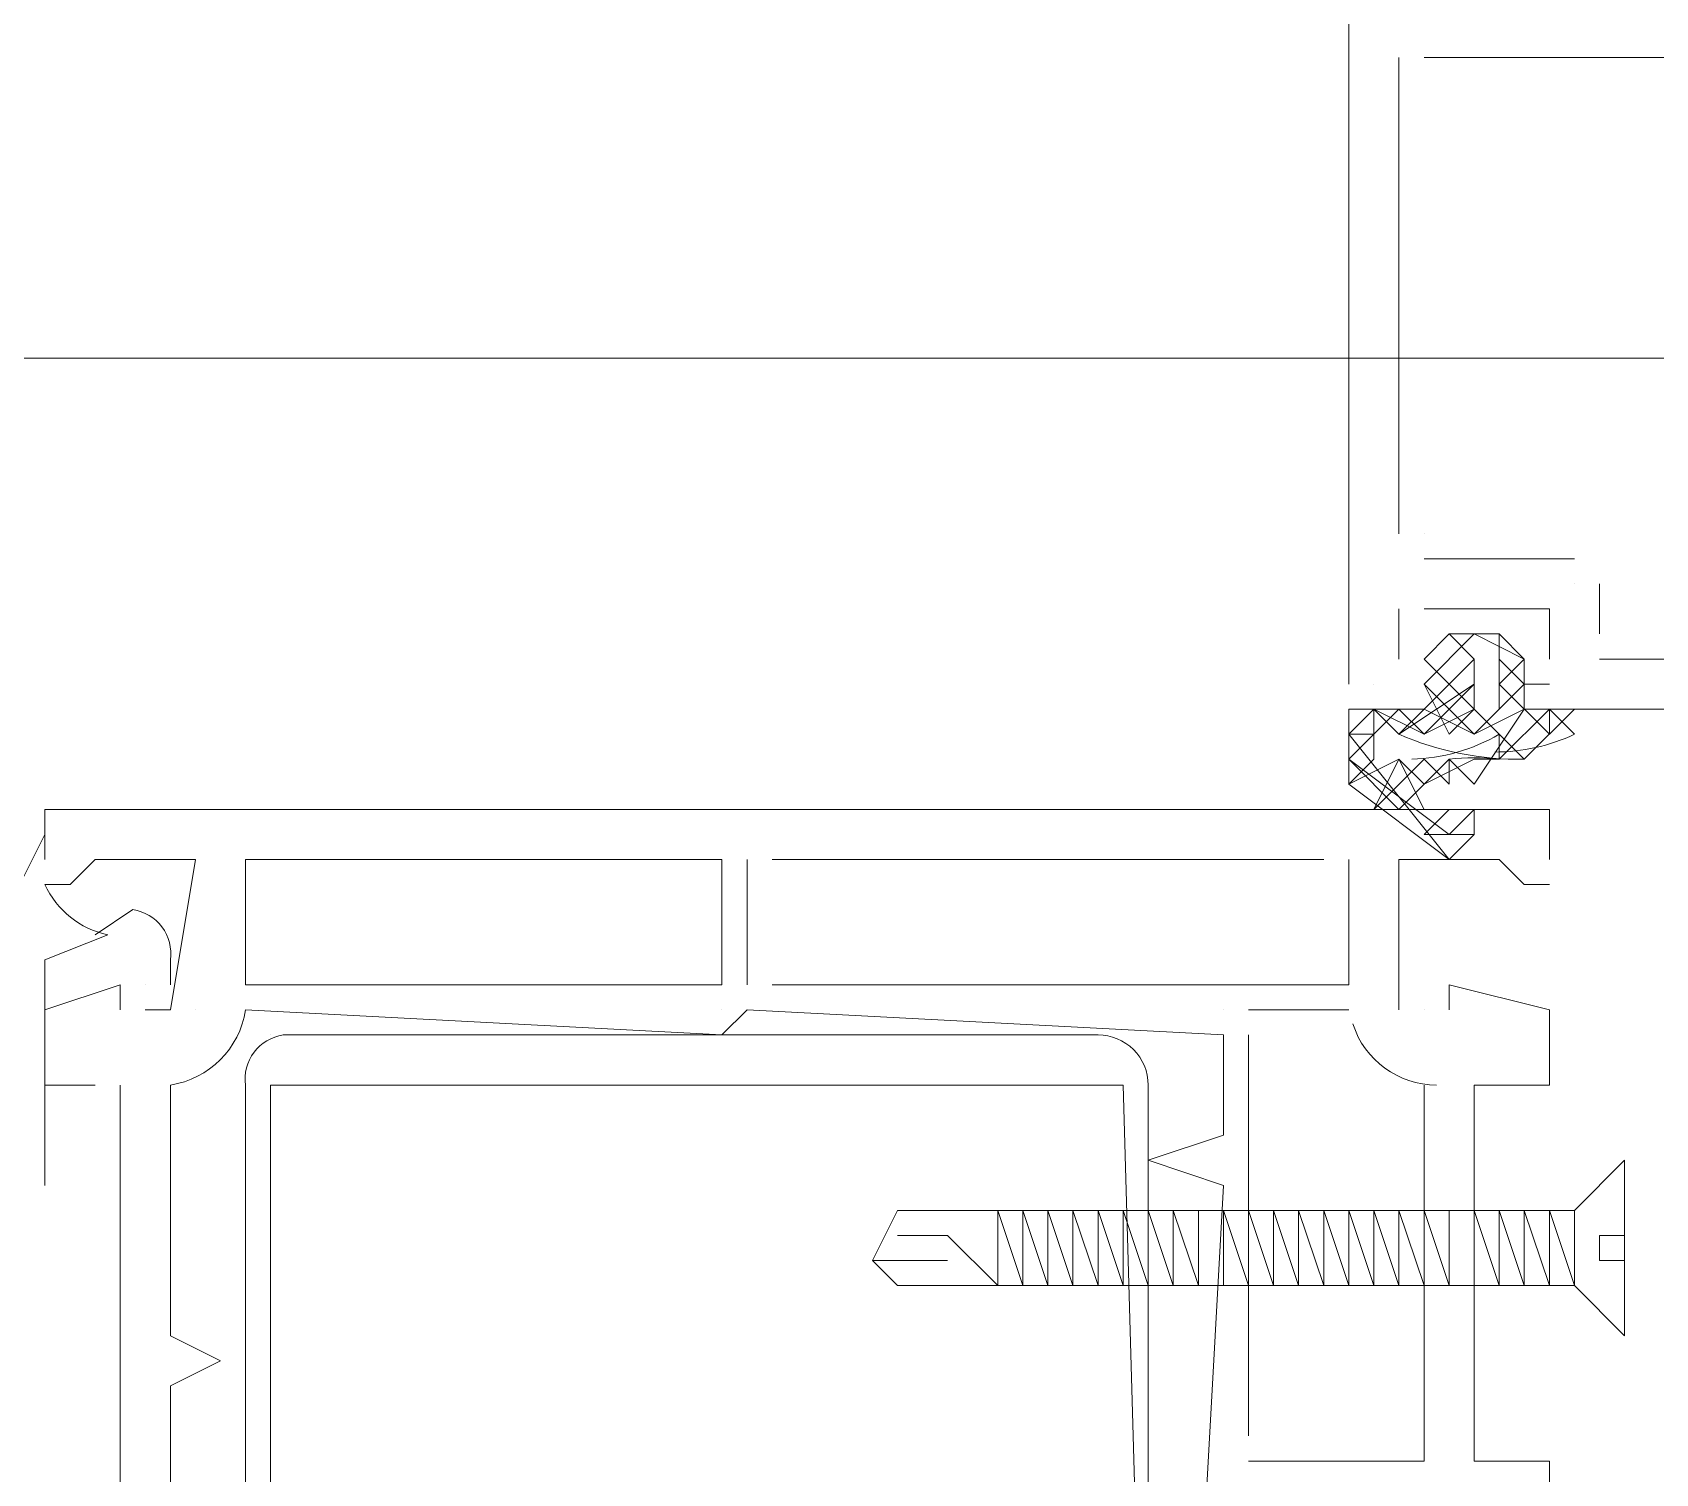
# Model space of a CAD drawing. Header units: millimetres. Extents: x 906 to 41302, y 848 to 28850.
# Drawn here: x 30479.5 to 30548, y 20613.7 to 20674.6 of the extents above; entities that cross this region are included whole.
import ezdxf

# ---------------------------------------------------------------- set-up
doc = ezdxf.new("R2010")
doc.units = ezdxf.units.MM
doc.layers.add('PDF_X-단위세대$및$주동평면도$A-DOOR', color=7, linetype='Continuous')
doc.layers.add('PDF_X-단위세대$및$주동평면도$A-ST-AXIS-CEN', color=7, linetype='Continuous')

msp = doc.modelspace()

# ---------------------------------------------------------------- linework, layer by layer
at = {"layer": 'PDF_X-단위세대$및$주동평면도$A-DOOR', "lineweight": 9}
msp.add_lwpolyline([(30535.053, 20647.038), (30535.053, 20698.896), (30541.474, 20728.822, -0.364335), (30545.636, 20731.705), (30599.611, 20731.705), (30600.669, 20731.705), (30600.669, 20730.646), (30600.669, 20717.946)], format="xyb", dxfattribs=at)
for points in [[(30537.169, 20653.388), (30537.169, 20673.496)], [(30537.169, 20673.496), (30537.169, 20673.496)], [(30597.494, 20673.496), (30538.228, 20673.496)], [(30538.228, 20673.496), (30538.228, 20673.496)], [(30537.169, 20653.388), (30537.169, 20653.388)], [(30538.228, 20653.388), (30538.228, 20653.388)], [(30544.578, 20652.33), (30538.228, 20652.33)], [(30538.228, 20652.33), (30538.228, 20652.33)], [(30544.578, 20652.33), (30544.578, 20652.33)], [(30544.578, 20651.271), (30544.578, 20651.271)], [(30545.636, 20651.271), (30545.636, 20649.155)], [(30545.636, 20651.271), (30545.636, 20651.271)], [(30537.169, 20650.213), (30537.169, 20648.096)], [(30537.169, 20650.213), (30537.169, 20650.213)], [(30538.228, 20650.213), (30543.519, 20650.213), (30543.519, 20648.096)], [(30538.228, 20650.213), (30538.228, 20650.213)], [(30543.519, 20650.213), (30543.519, 20650.213)], [(30545.636, 20649.155), (30545.636, 20649.155)], [(30537.169, 20648.096), (30537.169, 20648.096)], [(30538.228, 20648.096), (30538.228, 20648.096)], [(30543.519, 20648.096), (30543.519, 20648.096)], [(30597.494, 20648.096), (30545.636, 20648.096)], [(30545.636, 20648.096), (30545.636, 20648.096)], [(30535.053, 20647.038), (30535.053, 20647.038)], [(30536.111, 20647.038), (30536.111, 20647.038)], [(30538.228, 20647.038), (30538.228, 20647.038)], [(30538.228, 20647.038), (30538.228, 20647.038)], [(30538.228, 20647.038), (30538.228, 20647.038)], [(30539.286, 20647.038), (30539.286, 20647.038)], [(30543.519, 20647.038), (30542.461, 20647.038)], [(30542.461, 20647.038), (30542.461, 20647.038)], [(30543.519, 20647.038), (30543.519, 20647.038)], [(30538.228, 20645.98), (30536.111, 20645.98)], [(30536.111, 20645.98), (30536.111, 20645.98)], [(30538.228, 20645.98), (30538.228, 20645.98)], [(30556.219, 20603.646), (30558.336, 20603.646), (30558.336, 20645.98), (30543.519, 20645.98)], [(30543.519, 20645.98), (30543.519, 20645.98)]]:
    msp.add_lwpolyline(points, dxfattribs=at)
at = {"layer": 'PDF_X-단위세대$및$주동평면도$A-DOOR', "lineweight": 5}
for points in [[(30535.053, 20644.921), (30536.111, 20644.921), (30536.111, 20645.98), (30538.228, 20644.921), (30540.344, 20645.98), (30540.344, 20648.096), (30539.286, 20647.038), (30538.228, 20645.98), (30536.111, 20645.98), (30537.169, 20644.921, 0.108399), (30542.461, 20643.863), (30540.344, 20645.98), (30539.286, 20644.921), (30538.228, 20647.038), (30540.344, 20644.921), (30538.228, 20645.98), (30537.169, 20644.921), (30540.344, 20647.038), (30538.228, 20644.921), (30537.169, 20645.98), (30535.053, 20643.863), (30536.111, 20644.921), (30536.111, 20643.863), (30535.053, 20642.805), (30537.169, 20643.863), (30536.111, 20641.746), (30538.228, 20643.863), (30539.286, 20642.805), (30539.286, 20643.863), (30540.344, 20642.805), (30542.461, 20645.98), (30540.344, 20644.921), (30542.461, 20647.038), (30541.403, 20645.98), (30541.403, 20648.096), (30541.403, 20649.155), (30540.344, 20649.155), (30539.286, 20649.155), (30540.344, 20648.096), (30539.286, 20649.155), (30538.228, 20648.096), (30539.286, 20649.155), (30541.403, 20649.155), (30542.461, 20648.096), (30542.461, 20647.038), (30542.461, 20645.98), (30543.519, 20645.98), (30541.403, 20643.863), (30540.344, 20643.863), (30538.228, 20642.805), (30537.169, 20643.863), (30538.228, 20641.746), (30537.169, 20641.746), (30535.053, 20643.863), (30539.286, 20640.688), (30540.344, 20640.688)], [(30538.228, 20648.096), (30539.286, 20647.038), (30542.461, 20643.863), (30544.578, 20645.98), (30543.519, 20644.921), (30543.519, 20645.98), (30544.578, 20644.921, -0.1117), (30541.216, 20644.168)], [(30539.286, 20639.63), (30535.053, 20644.921), (30536.111, 20645.98), (30535.053, 20645.98), (30535.053, 20642.805), (30539.286, 20639.63), (30540.344, 20640.688), (30540.344, 20641.746), (30539.286, 20640.688), (30538.228, 20640.688), (30539.286, 20641.746), (30538.228, 20641.746), (30537.169, 20641.746), (30539.286, 20643.863, -0.054724), (30541.403, 20643.863), (30541.403, 20644.921, -0.124775), (30537.709, 20643.863)], [(30480.019, 20625.871), (30480.019, 20634.338), (30480.019, 20635.396), (30482.665, 20636.455, -0.238117), (30480.019, 20638.571), (30481.078, 20638.571), (30482.136, 20639.63), (30486.369, 20639.63), (30485.311, 20633.28), (30484.253, 20633.28)], [(30482.136, 20636.455), (30483.723, 20637.513, -0.414215), (30485.311, 20635.396), (30485.311, 20634.338)], [(30496.953, 20588.83), (30487.428, 20588.83, 0.21556), (30485.311, 20594.121), (30485.311, 20600.471), (30487.428, 20601.53), (30485.311, 20602.588), (30485.311, 20617.405), (30487.428, 20618.463), (30485.311, 20619.521), (30485.311, 20630.105, 0.326664), (30488.486, 20633.28), (30508.594, 20632.221), (30509.653, 20633.28), (30529.761, 20632.221), (30529.761, 20627.988), (30526.586, 20626.93), (30529.761, 20625.871), (30528.703, 20606.821), (30526.586, 20605.763), (30528.703, 20602.588), (30528.703, 20605.763), (30528.703, 20602.588), (30527.644, 20605.763)], [(30483.194, 20630.105), (30483.194, 20613.171), (30483.194, 20612.113), (30483.194, 20594.121, 0.174777), (30484.54, 20592.391, -0.515162), (30483.18, 20586.005, -0.217671), (30481.589, 20585.883)]]:
    msp.add_lwpolyline(points, format="xyb", dxfattribs=at)
for points in [[(30542.461, 20647.038), (30541.403, 20648.096), (30541.403, 20649.155), (30542.461, 20648.096), (30540.344, 20649.155), (30538.228, 20647.038), (30539.286, 20648.096)], [(30539.286, 20649.155), (30539.286, 20649.155)], [(30540.344, 20649.155), (30540.344, 20649.155)], [(30541.403, 20649.155), (30541.403, 20649.155)], [(30538.228, 20648.096), (30538.228, 20648.096)], [(30538.228, 20648.096), (30538.228, 20648.096)], [(30539.286, 20648.096), (30539.286, 20648.096)], [(30540.344, 20648.096), (30540.344, 20648.096)], [(30541.403, 20648.096), (30541.403, 20648.096)], [(30541.403, 20647.038), (30543.519, 20644.921), (30541.403, 20647.038), (30542.461, 20648.096)], [(30542.461, 20648.096), (30542.461, 20648.096)], [(30542.461, 20648.096), (30542.461, 20648.096)], [(30542.461, 20648.096), (30542.461, 20648.096)], [(30538.228, 20647.038), (30538.228, 20647.038)], [(30539.286, 20647.038), (30539.286, 20647.038)], [(30542.461, 20647.038), (30542.461, 20647.038)], [(30542.461, 20647.038), (30542.461, 20647.038)], [(30543.519, 20647.038), (30543.519, 20647.038)], [(30535.053, 20645.98), (30535.053, 20645.98)], [(30536.111, 20645.98), (30536.111, 20645.98)], [(30538.228, 20645.98), (30538.228, 20645.98)], [(30540.344, 20645.98), (30540.344, 20645.98)], [(30541.403, 20645.98), (30541.403, 20645.98)], [(30542.461, 20645.98), (30542.461, 20645.98)], [(30543.519, 20645.98), (30543.519, 20645.98)], [(30544.578, 20645.98), (30544.578, 20645.98)], [(30544.578, 20645.98), (30544.578, 20645.98)], [(30544.578, 20645.98), (30544.578, 20645.98)], [(30536.111, 20644.921), (30536.111, 20644.921)], [(30537.169, 20644.921), (30537.169, 20644.921)], [(30537.169, 20644.921), (30537.169, 20644.921)], [(30541.403, 20644.921), (30541.403, 20644.921)], [(30536.111, 20643.863), (30536.111, 20643.863)], [(30537.169, 20643.863), (30537.169, 20643.863)], [(30537.169, 20643.863), (30537.169, 20643.863)], [(30540.344, 20643.863), (30540.344, 20643.863)], [(30540.344, 20643.863), (30540.344, 20643.863)], [(30535.053, 20642.805), (30535.053, 20642.805)], [(30535.053, 20642.805), (30535.053, 20642.805)], [(30480.019, 20639.63), (30480.019, 20641.746), (30543.519, 20641.746), (30543.519, 20639.63)], [(30480.019, 20641.746), (30480.019, 20641.746)], [(30538.228, 20641.746), (30538.228, 20641.746)], [(30539.286, 20641.746), (30539.286, 20641.746)], [(30543.519, 20641.746), (30543.519, 20641.746)], [(30478.961, 20638.571), (30480.019, 20640.688)], [(30480.019, 20640.688), (30480.019, 20640.688)], [(30539.286, 20640.688), (30539.286, 20640.688)], [(30540.344, 20640.688), (30540.344, 20640.688)], [(30480.019, 20639.63), (30480.019, 20639.63)], [(30482.136, 20639.63), (30482.136, 20639.63)], [(30485.311, 20639.63), (30485.311, 20639.63)], [(30486.369, 20639.63), (30486.369, 20639.63)], [(30488.486, 20639.63), (30488.486, 20639.63)], [(30508.594, 20639.63), (30508.594, 20639.63)], [(30509.653, 20634.338), (30509.653, 20639.63)], [(30509.653, 20639.63), (30509.653, 20639.63)], [(30533.994, 20639.63), (30510.711, 20639.63)], [(30535.053, 20639.63), (30535.053, 20634.338), (30510.711, 20634.338)], [(30510.711, 20639.63), (30510.711, 20639.63)], [(30533.994, 20639.63), (30533.994, 20639.63)], [(30535.053, 20639.63), (30535.053, 20639.63)], [(30537.169, 20633.28), (30537.169, 20639.63), (30541.403, 20639.63), (30542.461, 20638.571), (30543.519, 20638.571)], [(30537.169, 20639.63), (30537.169, 20639.63)], [(30539.286, 20639.63), (30539.286, 20639.63)], [(30541.403, 20639.63), (30541.403, 20639.63)], [(30543.519, 20639.63), (30543.519, 20639.63)], [(30480.019, 20638.571), (30480.019, 20638.571)], [(30480.019, 20638.571), (30480.019, 20638.571)], [(30480.019, 20638.571), (30480.019, 20638.571)], [(30481.078, 20638.571), (30481.078, 20638.571)], [(30542.461, 20638.571), (30542.461, 20638.571)], [(30543.519, 20638.571), (30543.519, 20638.571)], [(30483.194, 20633.28), (30483.194, 20634.338), (30480.019, 20633.28), (30480.019, 20630.105), (30482.136, 20630.105)], [(30483.194, 20634.338), (30483.194, 20634.338)], [(30483.194, 20634.338), (30483.194, 20634.338)], [(30483.194, 20634.338), (30483.194, 20634.338)], [(30484.253, 20634.338), (30484.253, 20634.338)], [(30488.486, 20634.338), (30488.486, 20634.338)], [(30508.594, 20634.338), (30508.594, 20634.338)], [(30509.653, 20634.338), (30509.653, 20634.338)], [(30510.711, 20634.338), (30510.711, 20634.338)], [(30535.053, 20634.338), (30535.053, 20634.338)], [(30539.286, 20612.113), (30539.286, 20609.996), (30541.403, 20609.996), (30541.403, 20612.113), (30543.519, 20612.113), (30543.519, 20614.23), (30540.344, 20614.23), (30540.344, 20630.105), (30543.519, 20630.105), (30543.519, 20633.28), (30539.286, 20634.338), (30539.286, 20633.28)], [(30539.286, 20634.338), (30539.286, 20634.338)], [(30480.019, 20633.28), (30480.019, 20633.28)], [(30483.194, 20633.28), (30483.194, 20633.28)], [(30484.253, 20633.28), (30484.253, 20633.28)], [(30485.311, 20633.28), (30485.311, 20633.28)], [(30486.369, 20633.28), (30486.369, 20633.28)], [(30488.486, 20633.28), (30488.486, 20633.28)], [(30508.594, 20633.28), (30508.594, 20633.28)], [(30509.653, 20633.28), (30509.653, 20633.28)], [(30529.761, 20633.28), (30529.761, 20633.28)], [(30530.819, 20633.28), (30535.053, 20633.28)], [(30530.819, 20633.28), (30530.819, 20633.28)], [(30535.053, 20633.28), (30535.053, 20633.28)], [(30537.169, 20633.28), (30537.169, 20633.28)], [(30538.228, 20633.28), (30538.228, 20633.28)], [(30538.228, 20633.28), (30538.228, 20633.28)], [(30539.286, 20633.28), (30539.286, 20633.28)], [(30543.519, 20633.28), (30543.519, 20633.28)], [(30489.544, 20632.221), (30489.544, 20632.221)], [(30508.594, 20632.221), (30508.594, 20632.221)], [(30509.653, 20632.221), (30509.653, 20632.221)], [(30524.469, 20632.221), (30524.469, 20632.221)], [(30529.761, 20632.221), (30529.761, 20632.221)], [(30530.819, 20632.221), (30530.819, 20615.288)], [(30530.819, 20632.221), (30530.819, 20632.221)], [(30480.019, 20630.105), (30480.019, 20630.105)], [(30482.136, 20630.105), (30482.136, 20630.105)], [(30483.194, 20630.105), (30483.194, 20630.105)], [(30485.311, 20630.105), (30485.311, 20630.105)], [(30488.486, 20630.105), (30488.486, 20630.105)], [(30489.544, 20630.105), (30489.544, 20630.105)], [(30524.469, 20630.105), (30524.469, 20630.105)], [(30525.528, 20630.105), (30525.528, 20630.105)], [(30526.586, 20630.105), (30526.586, 20630.105)], [(30538.228, 20630.105), (30538.228, 20614.23), (30530.819, 20614.23)], [(30538.228, 20630.105), (30538.228, 20630.105)], [(30540.344, 20630.105), (30540.344, 20630.105)], [(30543.519, 20630.105), (30543.519, 20630.105)], [(30529.761, 20627.988), (30529.761, 20627.988)], [(30526.586, 20626.93), (30526.586, 20626.93)], [(30540.344, 20624.813), (30541.403, 20624.813), (30542.461, 20624.813), (30543.519, 20624.813), (30544.578, 20624.813), (30546.694, 20626.93), (30546.694, 20619.521), (30544.578, 20621.638), (30544.578, 20624.813), (30544.578, 20623.755)], [(30529.761, 20625.871), (30529.761, 20625.871)], [(30516.003, 20624.813), (30516.003, 20624.813)], [(30520.236, 20624.813), (30520.236, 20624.813)], [(30520.236, 20624.813), (30520.236, 20624.813)], [(30521.294, 20624.813), (30520.236, 20624.813), (30521.294, 20624.813)], [(30521.294, 20621.638), (30520.236, 20624.813), (30521.294, 20621.638)], [(30521.294, 20624.813), (30521.294, 20624.813)], [(30521.294, 20624.813), (30521.294, 20624.813)], [(30521.294, 20624.813), (30521.294, 20624.813)], [(30521.294, 20624.813), (30521.294, 20624.813)], [(30522.353, 20624.813), (30522.353, 20624.813)], [(30522.353, 20624.813), (30522.353, 20624.813)], [(30522.353, 20624.813), (30522.353, 20624.813)], [(30522.353, 20624.813), (30522.353, 20624.813)], [(30522.353, 20624.813), (30522.353, 20624.813)], [(30522.353, 20624.813), (30522.353, 20624.813)], [(30523.411, 20624.813), (30523.411, 20624.813)], [(30523.411, 20621.638), (30523.411, 20624.813), (30523.411, 20621.638)], [(30523.411, 20624.813), (30523.411, 20624.813)], [(30523.411, 20624.813), (30523.411, 20624.813)], [(30523.411, 20624.813), (30523.411, 20624.813)], [(30524.469, 20621.638), (30523.411, 20624.813), (30523.411, 20621.638)], [(30523.411, 20624.813), (30523.411, 20624.813)], [(30523.411, 20624.813), (30523.411, 20624.813)], [(30524.469, 20624.813), (30524.469, 20624.813)], [(30524.469, 20624.813), (30524.469, 20624.813)], [(30524.469, 20624.813), (30524.469, 20624.813)], [(30524.469, 20624.813), (30524.469, 20624.813)], [(30524.469, 20624.813), (30524.469, 20624.813)], [(30524.469, 20624.813), (30524.469, 20624.813)], [(30525.528, 20624.813), (30525.528, 20624.813)], [(30525.528, 20624.813), (30525.528, 20624.813)], [(30525.528, 20624.813), (30525.528, 20624.813)], [(30525.528, 20624.813), (30525.528, 20624.813)], [(30525.528, 20624.813), (30526.586, 20621.638)], [(30525.528, 20624.813), (30525.528, 20624.813)], [(30525.528, 20624.813), (30525.528, 20624.813)], [(30526.586, 20624.813), (30526.586, 20624.813)], [(30526.586, 20624.813), (30526.586, 20624.813)], [(30526.586, 20624.813), (30526.586, 20624.813)], [(30526.586, 20624.813), (30527.644, 20621.638)], [(30526.586, 20624.813), (30526.586, 20624.813)], [(30526.586, 20624.813), (30526.586, 20624.813)], [(30527.644, 20624.813), (30527.644, 20624.813)], [(30527.644, 20624.813), (30527.644, 20624.813)], [(30528.703, 20621.638), (30528.703, 20624.813), (30528.703, 20621.638), (30527.644, 20624.813), (30528.703, 20624.813), (30529.761, 20624.813), (30529.761, 20621.638)], [(30527.644, 20624.813), (30527.644, 20624.813)], [(30527.644, 20624.813), (30527.644, 20624.813)], [(30528.703, 20624.813), (30528.703, 20624.813)], [(30528.703, 20624.813), (30528.703, 20624.813)], [(30528.703, 20624.813), (30528.703, 20624.813)], [(30528.703, 20624.813), (30528.703, 20621.638), (30528.703, 20624.813)], [(30528.703, 20624.813), (30528.703, 20624.813)], [(30528.703, 20624.813), (30528.703, 20624.813)], [(30529.761, 20624.813), (30529.761, 20624.813)], [(30529.761, 20624.813), (30529.761, 20624.813)], [(30529.761, 20624.813), (30529.761, 20624.813)], [(30529.761, 20624.813), (30529.761, 20624.813)], [(30529.761, 20624.813), (30529.761, 20621.638), (30529.761, 20624.813)], [(30529.761, 20624.813), (30529.761, 20624.813)], [(30529.761, 20624.813), (30529.761, 20624.813)], [(30529.761, 20624.813), (30529.761, 20624.813)], [(30529.761, 20624.813), (30529.761, 20624.813)], [(30529.761, 20624.813), (30529.761, 20624.813)], [(30530.819, 20624.813), (30530.819, 20624.813)], [(30530.819, 20624.813), (30530.819, 20624.813)], [(30530.819, 20624.813), (30530.819, 20624.813)], [(30530.819, 20624.813), (30530.819, 20624.813)], [(30531.878, 20624.813), (30531.878, 20624.813)], [(30532.936, 20621.638), (30532.936, 20624.813), (30531.878, 20624.813), (30531.878, 20621.638), (30532.936, 20621.638), (30533.994, 20621.638)], [(30531.878, 20624.813), (30531.878, 20624.813)], [(30531.878, 20624.813), (30531.878, 20624.813)], [(30531.878, 20624.813), (30531.878, 20624.813)], [(30533.994, 20624.813), (30532.936, 20624.813), (30533.994, 20624.813)], [(30533.994, 20621.638), (30532.936, 20624.813), (30533.994, 20621.638)], [(30532.936, 20624.813), (30532.936, 20624.813)], [(30535.053, 20621.638), (30533.994, 20624.813), (30535.053, 20621.638)], [(30533.994, 20624.813), (30533.994, 20624.813)], [(30535.053, 20621.638), (30533.994, 20624.813), (30535.053, 20621.638)], [(30533.994, 20624.813), (30533.994, 20624.813)], [(30533.994, 20624.813), (30533.994, 20624.813)], [(30533.994, 20624.813), (30533.994, 20624.813)], [(30533.994, 20624.813), (30533.994, 20624.813)], [(30533.994, 20624.813), (30533.994, 20624.813)], [(30533.994, 20624.813), (30533.994, 20624.813)], [(30533.994, 20624.813), (30533.994, 20624.813)], [(30535.053, 20624.813), (30535.053, 20624.813)], [(30535.053, 20624.813), (30535.053, 20624.813)], [(30535.053, 20624.813), (30535.053, 20624.813)], [(30535.053, 20624.813), (30535.053, 20624.813)], [(30535.053, 20624.813), (30535.053, 20624.813)], [(30535.053, 20624.813), (30536.111, 20621.638)], [(30535.053, 20624.813), (30535.053, 20624.813)], [(30536.111, 20624.813), (30536.111, 20624.813)], [(30536.111, 20624.813), (30536.111, 20624.813)], [(30536.111, 20624.813), (30536.111, 20624.813)], [(30536.111, 20624.813), (30536.111, 20624.813)], [(30536.111, 20624.813), (30536.111, 20624.813)], [(30536.111, 20624.813), (30537.169, 20624.813), (30536.111, 20624.813)], [(30536.111, 20624.813), (30536.111, 20624.813)], [(30537.169, 20624.813), (30537.169, 20624.813)], [(30537.169, 20624.813), (30537.169, 20624.813)], [(30537.169, 20624.813), (30537.169, 20624.813)], [(30537.169, 20624.813), (30537.169, 20624.813)], [(30537.169, 20624.813), (30537.169, 20624.813)], [(30537.169, 20624.813), (30537.169, 20624.813)], [(30537.169, 20624.813), (30537.169, 20624.813)], [(30538.228, 20624.813), (30538.228, 20624.813)], [(30538.228, 20624.813), (30538.228, 20624.813)], [(30538.228, 20624.813), (30538.228, 20624.813)], [(30538.228, 20624.813), (30538.228, 20624.813)], [(30538.228, 20624.813), (30538.228, 20624.813)], [(30538.228, 20624.813), (30538.228, 20624.813)], [(30538.228, 20624.813), (30538.228, 20624.813)], [(30539.286, 20624.813), (30539.286, 20624.813)], [(30539.286, 20624.813), (30539.286, 20624.813)], [(30539.286, 20624.813), (30539.286, 20624.813)], [(30539.286, 20624.813), (30539.286, 20624.813)], [(30539.286, 20624.813), (30539.286, 20624.813)], [(30539.286, 20624.813), (30539.286, 20621.638), (30539.286, 20624.813)], [(30539.286, 20624.813), (30539.286, 20624.813)], [(30539.286, 20621.638), (30539.286, 20624.813), (30539.286, 20621.638)], [(30539.286, 20624.813), (30539.286, 20624.813)], [(30539.286, 20624.813), (30539.286, 20624.813)], [(30540.344, 20624.813), (30540.344, 20624.813)], [(30540.344, 20624.813), (30540.344, 20624.813)], [(30540.344, 20624.813), (30540.344, 20621.638), (30540.344, 20624.813)], [(30540.344, 20624.813), (30540.344, 20624.813)], [(30540.344, 20624.813), (30540.344, 20624.813)], [(30540.344, 20624.813), (30540.344, 20624.813)], [(30540.344, 20624.813), (30540.344, 20624.813)], [(30540.344, 20624.813), (30540.344, 20624.813)], [(30540.344, 20624.813), (30540.344, 20624.813)], [(30541.403, 20624.813), (30541.403, 20624.813)], [(30541.403, 20624.813), (30541.403, 20624.813)], [(30541.403, 20624.813), (30541.403, 20624.813)], [(30542.461, 20624.813), (30542.461, 20624.813)], [(30542.461, 20624.813), (30542.461, 20624.813)], [(30542.461, 20624.813), (30542.461, 20624.813)], [(30543.519, 20624.813), (30543.519, 20624.813)], [(30543.519, 20624.813), (30543.519, 20624.813)], [(30544.578, 20624.813), (30544.578, 20624.813)], [(30520.236, 20621.638), (30518.119, 20623.755), (30516.003, 20623.755)], [(30546.694, 20623.755), (30545.636, 20623.755), (30545.636, 20622.696), (30546.694, 20622.696)], [(30514.944, 20622.696), (30518.119, 20622.696)], [(30516.003, 20621.638), (30516.003, 20621.638)], [(30520.236, 20621.638), (30520.236, 20621.638)], [(30521.294, 20621.638), (30521.294, 20621.638)], [(30521.294, 20621.638), (30521.294, 20621.638)], [(30521.294, 20621.638), (30521.294, 20621.638)], [(30521.294, 20621.638), (30521.294, 20621.638)], [(30521.294, 20621.638), (30521.294, 20621.638)], [(30522.353, 20621.638), (30522.353, 20621.638)], [(30522.353, 20621.638), (30522.353, 20621.638)], [(30522.353, 20621.638), (30522.353, 20621.638)], [(30522.353, 20621.638), (30522.353, 20621.638)], [(30522.353, 20621.638), (30522.353, 20621.638)], [(30522.353, 20621.638), (30522.353, 20621.638)], [(30522.353, 20621.638), (30522.353, 20621.638)], [(30522.353, 20621.638), (30522.353, 20621.638)], [(30523.411, 20621.638), (30523.411, 20621.638)], [(30523.411, 20621.638), (30523.411, 20621.638)], [(30523.411, 20621.638), (30523.411, 20621.638)], [(30523.411, 20621.638), (30523.411, 20621.638)], [(30523.411, 20621.638), (30523.411, 20621.638)], [(30524.469, 20621.638), (30524.469, 20621.638)], [(30524.469, 20621.638), (30524.469, 20621.638)], [(30524.469, 20621.638), (30524.469, 20621.638)], [(30524.469, 20621.638), (30524.469, 20621.638)], [(30524.469, 20621.638), (30524.469, 20621.638)], [(30524.469, 20621.638), (30524.469, 20621.638)], [(30524.469, 20621.638), (30524.469, 20621.638)], [(30525.528, 20621.638), (30525.528, 20621.638)], [(30525.528, 20621.638), (30525.528, 20621.638)], [(30525.528, 20621.638), (30525.528, 20621.638)], [(30525.528, 20621.638), (30525.528, 20621.638)], [(30525.528, 20621.638), (30525.528, 20621.638)], [(30525.528, 20621.638), (30525.528, 20621.638)], [(30525.528, 20621.638), (30525.528, 20621.638)], [(30526.586, 20621.638), (30526.586, 20621.638)], [(30526.586, 20621.638), (30526.586, 20621.638)], [(30526.586, 20621.638), (30526.586, 20621.638)], [(30526.586, 20621.638), (30526.586, 20621.638)], [(30526.586, 20621.638), (30526.586, 20621.638)], [(30527.644, 20621.638), (30527.644, 20621.638)], [(30527.644, 20621.638), (30527.644, 20621.638)], [(30527.644, 20621.638), (30527.644, 20621.638)], [(30527.644, 20621.638), (30527.644, 20621.638)], [(30528.703, 20621.638), (30528.703, 20621.638)], [(30528.703, 20621.638), (30528.703, 20621.638)], [(30528.703, 20621.638), (30528.703, 20621.638)], [(30528.703, 20621.638), (30528.703, 20621.638)], [(30528.703, 20621.638), (30528.703, 20621.638)], [(30529.761, 20621.638), (30529.761, 20621.638)], [(30529.761, 20621.638), (30529.761, 20621.638)], [(30529.761, 20621.638), (30529.761, 20621.638)], [(30529.761, 20621.638), (30529.761, 20621.638)], [(30529.761, 20621.638), (30529.761, 20621.638)], [(30529.761, 20621.638), (30529.761, 20621.638)], [(30529.761, 20621.638), (30529.761, 20621.638)], [(30530.819, 20621.638), (30530.819, 20621.638)], [(30530.819, 20621.638), (30530.819, 20621.638)], [(30530.819, 20621.638), (30530.819, 20621.638)], [(30530.819, 20621.638), (30530.819, 20621.638)], [(30530.819, 20621.638), (30530.819, 20621.638)], [(30530.819, 20621.638), (30530.819, 20621.638)], [(30531.878, 20621.638), (30531.878, 20621.638)], [(30531.878, 20621.638), (30531.878, 20621.638)], [(30531.878, 20621.638), (30531.878, 20621.638)], [(30531.878, 20621.638), (30531.878, 20621.638)], [(30531.878, 20621.638), (30531.878, 20621.638)], [(30531.878, 20621.638), (30531.878, 20621.638)], [(30532.936, 20621.638), (30532.936, 20621.638)], [(30532.936, 20621.638), (30532.936, 20621.638)], [(30532.936, 20621.638), (30532.936, 20621.638)], [(30532.936, 20621.638), (30532.936, 20621.638)], [(30533.994, 20621.638), (30533.994, 20621.638)], [(30533.994, 20621.638), (30533.994, 20621.638)], [(30533.994, 20621.638), (30533.994, 20621.638)], [(30533.994, 20621.638), (30533.994, 20621.638)], [(30533.994, 20621.638), (30533.994, 20621.638)], [(30533.994, 20621.638), (30533.994, 20621.638)], [(30535.053, 20621.638), (30535.053, 20621.638)], [(30535.053, 20621.638), (30535.053, 20621.638)], [(30535.053, 20621.638), (30535.053, 20621.638)], [(30535.053, 20621.638), (30535.053, 20621.638)], [(30535.053, 20621.638), (30535.053, 20621.638)], [(30535.053, 20621.638), (30535.053, 20621.638)], [(30535.053, 20621.638), (30535.053, 20621.638)], [(30536.111, 20621.638), (30536.111, 20621.638)], [(30536.111, 20621.638), (30536.111, 20621.638)], [(30536.111, 20621.638), (30536.111, 20621.638)], [(30536.111, 20621.638), (30536.111, 20621.638)], [(30537.169, 20621.638), (30537.169, 20621.638)], [(30537.169, 20621.638), (30537.169, 20621.638)], [(30537.169, 20621.638), (30537.169, 20621.638)], [(30537.169, 20621.638), (30537.169, 20621.638)], [(30537.169, 20621.638), (30537.169, 20621.638)], [(30538.228, 20621.638), (30538.228, 20621.638)], [(30538.228, 20621.638), (30538.228, 20621.638)], [(30538.228, 20621.638), (30538.228, 20621.638)], [(30538.228, 20621.638), (30538.228, 20621.638)], [(30538.228, 20621.638), (30538.228, 20621.638)], [(30538.228, 20621.638), (30538.228, 20621.638)], [(30539.286, 20621.638), (30539.286, 20621.638)], [(30539.286, 20621.638), (30539.286, 20621.638)], [(30539.286, 20621.638), (30539.286, 20621.638)], [(30539.286, 20621.638), (30539.286, 20621.638)], [(30539.286, 20621.638), (30539.286, 20621.638)], [(30539.286, 20621.638), (30539.286, 20621.638)], [(30539.286, 20621.638), (30539.286, 20621.638)], [(30539.286, 20621.638), (30539.286, 20621.638)], [(30539.286, 20621.638), (30539.286, 20621.638)], [(30540.344, 20621.638), (30540.344, 20621.638)], [(30540.344, 20621.638), (30540.344, 20621.638)], [(30540.344, 20621.638), (30540.344, 20621.638)], [(30540.344, 20621.638), (30540.344, 20621.638)], [(30540.344, 20621.638), (30540.344, 20621.638)], [(30543.519, 20621.638), (30542.461, 20621.638), (30541.403, 20621.638), (30540.344, 20621.638)], [(30540.344, 20621.638), (30540.344, 20621.638)], [(30541.403, 20621.638), (30541.403, 20621.638)], [(30541.403, 20621.638), (30541.403, 20621.638)], [(30541.403, 20621.638), (30541.403, 20621.638)], [(30541.403, 20621.638), (30541.403, 20621.638)], [(30542.461, 20621.638), (30542.461, 20621.638)], [(30542.461, 20621.638), (30542.461, 20621.638)], [(30542.461, 20621.638), (30542.461, 20621.638)], [(30542.461, 20621.638), (30542.461, 20621.638)], [(30543.519, 20621.638), (30543.519, 20621.638)], [(30543.519, 20621.638), (30543.519, 20621.638)], [(30543.519, 20621.638), (30543.519, 20621.638)], [(30544.578, 20621.638), (30544.578, 20621.638)], [(30544.578, 20621.638), (30544.578, 20621.638)], [(30485.311, 20619.521), (30485.311, 20619.521)], [(30546.694, 20619.521), (30546.694, 20619.521)], [(30487.428, 20618.463), (30487.428, 20618.463)], [(30485.311, 20617.405), (30485.311, 20617.405)], [(30530.819, 20615.288), (30530.819, 20615.288)], [(30530.819, 20614.23), (30530.819, 20614.23)], [(30538.228, 20614.23), (30538.228, 20614.23)], [(30540.344, 20614.23), (30540.344, 20614.23)], [(30543.519, 20614.23), (30543.519, 20614.23)]]:
    msp.add_lwpolyline(points, dxfattribs=at)
for points in [[(30508.594, 20639.63), (30488.486, 20639.63), (30488.486, 20634.338), (30508.594, 20634.338)], [(30544.578, 20624.813), (30544.578, 20621.638), (30546.694, 20619.521), (30546.694, 20626.93)], [(30514.944, 20622.696), (30516.003, 20621.638), (30520.236, 20621.638), (30520.236, 20624.813), (30516.003, 20624.813)], [(30520.236, 20624.813), (30521.294, 20621.638), (30521.294, 20624.813)], [(30523.411, 20621.638), (30522.353, 20624.813), (30521.294, 20624.813), (30520.236, 20624.813), (30521.294, 20621.638), (30522.353, 20621.638)], [(30521.294, 20624.813), (30522.353, 20621.638), (30522.353, 20624.813)], [(30521.294, 20624.813), (30522.353, 20621.638), (30522.353, 20624.813)], [(30521.294, 20624.813), (30521.294, 20621.638), (30522.353, 20621.638)], [(30521.294, 20624.813), (30522.353, 20621.638), (30521.294, 20621.638)], [(30522.353, 20621.638), (30523.411, 20621.638), (30524.469, 20621.638), (30525.528, 20621.638), (30526.586, 20621.638), (30527.644, 20621.638), (30528.703, 20621.638), (30529.761, 20621.638), (30530.819, 20621.638), (30531.878, 20621.638), (30532.936, 20621.638), (30533.994, 20621.638), (30535.053, 20621.638), (30536.111, 20621.638), (30537.169, 20621.638), (30538.228, 20621.638), (30539.286, 20621.638), (30540.344, 20621.638), (30540.344, 20624.813), (30539.286, 20624.813), (30538.228, 20624.813), (30537.169, 20624.813), (30536.111, 20624.813), (30535.053, 20624.813), (30533.994, 20624.813), (30532.936, 20624.813), (30531.878, 20624.813), (30530.819, 20624.813), (30529.761, 20624.813), (30528.703, 20624.813), (30527.644, 20624.813), (30526.586, 20624.813), (30525.528, 20624.813), (30524.469, 20624.813), (30523.411, 20624.813), (30522.353, 20624.813), (30521.294, 20624.813), (30521.294, 20621.638)], [(30522.353, 20624.813), (30523.411, 20621.638), (30523.411, 20624.813)], [(30523.411, 20621.638), (30522.353, 20624.813), (30522.353, 20621.638)], [(30523.411, 20621.638), (30522.353, 20624.813), (30522.353, 20621.638)], [(30524.469, 20621.638), (30524.469, 20624.813), (30523.411, 20624.813)], [(30523.411, 20624.813), (30523.411, 20621.638), (30524.469, 20621.638)], [(30524.469, 20624.813), (30525.528, 20621.638), (30525.528, 20624.813)], [(30524.469, 20624.813), (30525.528, 20621.638), (30525.528, 20624.813)], [(30524.469, 20624.813), (30524.469, 20621.638), (30525.528, 20621.638), (30525.528, 20624.813)], [(30524.469, 20624.813), (30524.469, 20621.638), (30525.528, 20621.638)], [(30524.469, 20624.813), (30524.469, 20621.638), (30525.528, 20621.638)], [(30526.586, 20621.638), (30526.586, 20624.813), (30525.528, 20624.813)], [(30525.528, 20624.813), (30525.528, 20621.638), (30526.586, 20621.638)], [(30527.644, 20621.638), (30527.644, 20624.813), (30526.586, 20624.813)], [(30527.644, 20621.638), (30526.586, 20624.813), (30526.586, 20621.638)], [(30527.644, 20624.813), (30528.703, 20621.638), (30528.703, 20624.813)], [(30527.644, 20624.813), (30527.644, 20621.638), (30528.703, 20621.638)], [(30528.703, 20624.813), (30528.703, 20621.638), (30529.761, 20621.638), (30529.761, 20624.813)], [(30530.819, 20621.638), (30529.761, 20624.813), (30529.761, 20621.638)], [(30530.819, 20621.638), (30529.761, 20621.638), (30529.761, 20624.813)], [(30530.819, 20621.638), (30530.819, 20624.813), (30529.761, 20624.813)], [(30530.819, 20621.638), (30529.761, 20624.813), (30530.819, 20624.813)], [(30531.878, 20621.638), (30530.819, 20624.813), (30529.761, 20624.813), (30529.761, 20621.638), (30530.819, 20621.638)], [(30530.819, 20624.813), (30530.819, 20621.638), (30531.878, 20621.638)], [(30530.819, 20624.813), (30531.878, 20621.638), (30530.819, 20621.638)], [(30530.819, 20624.813), (30531.878, 20624.813), (30531.878, 20621.638)], [(30532.936, 20624.813), (30531.878, 20624.813), (30532.936, 20621.638)], [(30531.878, 20624.813), (30531.878, 20621.638), (30532.936, 20621.638)], [(30532.936, 20624.813), (30533.994, 20621.638), (30533.994, 20624.813)], [(30532.936, 20624.813), (30532.936, 20621.638), (30533.994, 20621.638)], [(30533.994, 20624.813), (30533.994, 20621.638), (30535.053, 20621.638)], [(30533.994, 20624.813), (30535.053, 20621.638), (30533.994, 20621.638)], [(30535.053, 20621.638), (30535.053, 20624.813), (30533.994, 20624.813), (30533.994, 20621.638)], [(30535.053, 20621.638), (30535.053, 20624.813), (30533.994, 20624.813)], [(30535.053, 20621.638), (30533.994, 20624.813), (30535.053, 20624.813)], [(30536.111, 20621.638), (30535.053, 20624.813), (30535.053, 20621.638)], [(30536.111, 20621.638), (30536.111, 20624.813), (30535.053, 20624.813)], [(30537.169, 20621.638), (30536.111, 20624.813), (30536.111, 20621.638)], [(30540.344, 20621.638), (30540.344, 20624.813), (30539.286, 20624.813), (30538.228, 20624.813), (30537.169, 20624.813), (30536.111, 20624.813), (30537.169, 20621.638), (30538.228, 20621.638), (30539.286, 20621.638)], [(30537.169, 20621.638), (30537.169, 20624.813), (30536.111, 20624.813)], [(30537.169, 20621.638), (30536.111, 20624.813), (30537.169, 20624.813)], [(30538.228, 20621.638), (30537.169, 20624.813), (30537.169, 20621.638)], [(30537.169, 20624.813), (30538.228, 20621.638), (30538.228, 20624.813)], [(30537.169, 20624.813), (30538.228, 20624.813), (30538.228, 20621.638)], [(30538.228, 20621.638), (30537.169, 20624.813), (30537.169, 20621.638)], [(30538.228, 20624.813), (30538.228, 20621.638), (30539.286, 20621.638)], [(30538.228, 20624.813), (30539.286, 20621.638), (30538.228, 20621.638)], [(30539.286, 20621.638), (30539.286, 20624.813), (30538.228, 20624.813)], [(30539.286, 20621.638), (30538.228, 20624.813), (30539.286, 20624.813)], [(30540.344, 20621.638), (30540.344, 20624.813), (30539.286, 20624.813), (30539.286, 20621.638)], [(30540.344, 20621.638), (30539.286, 20621.638), (30539.286, 20624.813), (30540.344, 20624.813)], [(30541.403, 20621.638), (30540.344, 20624.813), (30540.344, 20621.638)], [(30540.344, 20624.813), (30541.403, 20621.638), (30541.403, 20624.813)], [(30542.461, 20621.638), (30541.403, 20624.813), (30541.403, 20621.638)], [(30542.461, 20621.638), (30542.461, 20624.813), (30541.403, 20624.813)], [(30542.461, 20624.813), (30542.461, 20621.638), (30543.519, 20621.638)], [(30543.519, 20621.638), (30543.519, 20624.813), (30542.461, 20624.813)], [(30543.519, 20624.813), (30543.519, 20621.638), (30544.578, 20621.638)], [(30521.294, 20621.638), (30520.236, 20621.638)]]:
    msp.add_lwpolyline(points, close=True, dxfattribs=at)
msp.add_lwpolyline([(30524.469, 20632.221), (30490.073, 20632.221, 0.414215), (30488.486, 20630.105), (30488.486, 20611.055), (30489.544, 20611.055), (30489.544, 20630.105), (30525.528, 20630.105), (30526.586, 20593.063), (30526.586, 20630.105, 0.414215)], format="xyb", close=True, dxfattribs=at)
msp.add_arc((30538.757, 20633.809), 3.704, 197.63859, 269.9999, dxfattribs=at)
at = {"layer": 'PDF_X-단위세대$및$주동평면도$A-ST-AXIS-CEN', "lineweight": 5}
msp.add_lwpolyline([(30925.578, 20660.796), (29160.277, 20660.796)], dxfattribs=at)

doc.saveas('drawing.dxf')
